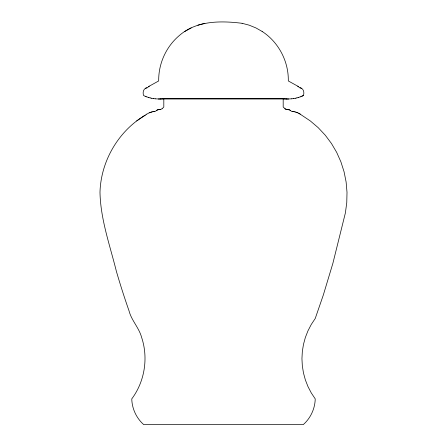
<?xml version="1.0" encoding="UTF-8"?>
<svg xmlns="http://www.w3.org/2000/svg" width="447" height="447" viewBox="0 0 447 447"><rect width="100%" height="100%" fill="white"/><g stroke="black" fill="none" stroke-linecap="round" stroke-linejoin="round"><path stroke-width="0.67" d="M145.996 88.037L147.37 87.763L149.058 86.288L158.696 80.941C158.411 63.854 165.988 46.918 178.996 35.821C196.199 20.501 220.6 20.623 242.123 23.3M300.155 96.887L303.418 95.546C304.362 92.937 303.887 89.098 300.932 88.037M146.728 114.119L145.225 115.17C118.36 131.1 100.866 161.116 99.988 192.311C100.536 219.315 109.906 245.213 116.36 271.24C120.209 284.504 124.417 297.657 128.982 310.693C131.424 320.46 139.073 327.724 141.649 337.507C148.482 358.008 144.711 381.565 131.77 398.88C131.988 408.642 136.424 418.208 143.766 424.65L303.234 424.65C310.576 418.208 315.012 408.642 315.23 398.88L311.268 392.913L307.966 386.554L305.351 379.872L303.468 372.949L302.328 365.858L301.943 358.69L302.328 351.515L303.468 344.43L305.351 337.507L307.966 330.825L311.268 324.466L315.23 318.499L323.332 294.998L332.898 263.266L345.375 212.973L346.766 202.687L347.012 192.311L346.112 181.968L344.073 171.788L340.921 161.903L336.703 152.433L331.462 143.498L325.265 135.201L318.191 127.658L310.33 120.953L299.417 113.655M162.088 108.805L163.814 106.995L163.814 98.625L283.186 98.625L283.186 106.995L285.415 109.057L287.879 109.644M145.661 88.221C143.023 89.495 142.71 93.06 143.582 95.546L145.23 96.256M158.121 109.761C156.528 109.75 155.835 111.705 154.45 111.482M156.484 110.459L157.774 109.85M146.795 114.119L149.225 112.845M149.309 86.182L148.533 86.634M191.176 27.898L184.818 31.474M162.026 108.805L160.635 109.431M145.588 88.221L146.923 87.808M301.77 96.256L303.418 95.546M149.158 112.845L150.075 112.51M150.008 112.51L151.818 111.962M298.518 97.435L300.228 96.887M150.874 112.214L152.706 111.756M296.853 97.904L298.585 97.435M197.892 25.161L204.894 23.3M160.138 109.549L160.691 109.431M295.165 98.29L296.92 97.904M158.059 109.761L158.467 109.694M152.645 111.756L153.606 111.599M293.467 98.591L295.232 98.29M160.194 109.549L159.121 109.644M291.751 98.809L293.528 98.591M153.544 111.599L154.511 111.482M162.093 98.832L163.865 98.625M158.411 109.694L158.825 109.655M291.813 98.809L288.298 98.988M160.367 98.949L162.149 98.832M158.763 109.655L159.182 109.644M160.428 98.949L158.64 98.988L288.36 98.988L286.572 98.949M262.143 31.474L262.182 31.474C278.582 42.124 288.695 61.401 288.304 80.941L297.942 86.288L299.63 87.763L300.58 87.897M298.467 86.634L297.691 86.182M145.225 115.17L136.67 120.953M158.702 98.988L155.187 98.809M287.818 109.644L288.237 109.655M284.851 98.832L286.633 98.949M288.175 109.655L288.941 109.761M283.135 98.625L284.907 98.832M293.456 111.599L291.578 111.415L290.209 110.275M292.489 111.482L294.355 111.756M153.472 98.591L155.249 98.809M151.768 98.29L153.533 98.591M288.533 109.694L289.628 109.968M300.077 87.808L301.412 88.221M150.08 97.904L151.835 98.29M294.294 111.756L295.249 111.962M286.862 109.549L284.912 108.805M242.106 23.3L249.135 25.161L255.857 27.898L262.182 31.474M148.415 97.435L150.147 97.904M295.182 111.962L296.126 112.214M146.772 96.887L148.482 97.435M296.059 112.214L296.992 112.51M289.226 109.85L290.271 110.275M145.163 96.256L146.845 96.887M296.925 112.51L297.842 112.845M297.775 112.845L298.674 113.231M298.607 113.231L300.272 114.119"/></g></svg>
